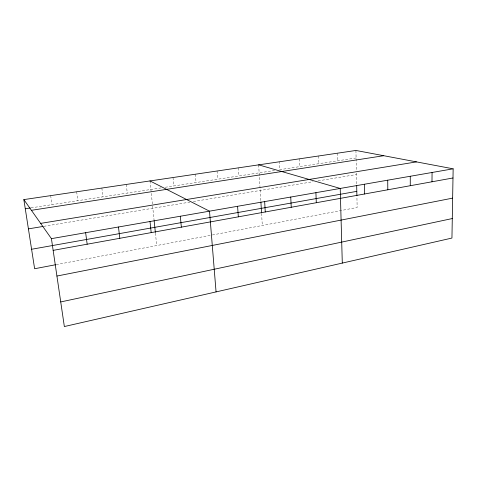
<?xml version="1.0" encoding="UTF-8"?>
<svg xmlns="http://www.w3.org/2000/svg" width="477" height="477" viewBox="0 0 477 477"><rect width="100%" height="100%" fill="white"/><g stroke="black" fill="none" stroke-linecap="round" stroke-linejoin="round"><path stroke-width="0.36" stroke-dasharray="2.38 1.79" d="M56.226 264.634L211.651 235.107M212.378 234.97L357.148 207.471L356.915 196.482M43.836 226.319L189.798 202.135M193.358 201.544L313.109 181.701M318.093 180.878L356.45 174.522M31.053 207.859L161.625 187.819M165.209 187.27L274.508 170.492M356.098 157.97L279.623 169.705L279.218 161.81M50.675 195.63L51.981 204.651M76.666 191.784L77.858 200.68M101.857 188.057L102.943 196.828M126.292 184.438L127.276 193.09M149.993 180.932L152.539 205.366M152.61 206.088L154.059 219.986M155.43 233.152L156.718 245.542M173.002 177.527L173.801 185.952M195.349 174.224L196.059 182.536M217.053 171.01L217.685 179.215M238.154 167.886L238.709 175.989M258.665 164.851L260.853 201.205M261.581 213.356L262.308 225.484M299.192 158.859L299.538 166.652M318.63 155.979L318.904 163.677M337.537 153.183L337.752 160.785M355.937 150.458L356.355 170.206M356.42 173.085L356.665 184.766"/><path stroke-width="0.72" d="M410.268 185.714L410.274 176.269M431.983 181.785L432.067 172.483M453.15 168.816L451.946 238.053L64.347 326.542L51.427 238.649L23.85 199.601L355.937 150.458L453.15 168.816L51.427 238.649M60.728 301.935L452.285 218.549M56.924 276.046L452.637 198.128M55.505 264.765L34.624 268.736L23.85 199.601M53.15 250.365L452.989 177.981M31.589 249.262L356.808 191.349M28.411 228.871L43.103 226.438M40.646 223.385L416.481 161.894M31.416 210.315L383.741 155.711M25.275 208.747L30.325 207.972M258.665 164.851L340.214 188.451L342.295 263.083M149.993 180.932L209.504 211.168L216.063 291.906M85.639 232.704L87.166 244.206M118.469 226.992L119.816 238.297M150.011 221.513L151.185 232.615M154.137 220.72L155.353 232.424M180.336 216.242L181.349 227.159M237.594 206.291L238.327 216.844M260.895 201.92L261.539 212.641M264.657 201.586L265.266 211.967M290.743 197.049L291.232 207.262M315.917 192.672L316.293 202.725M356.683 185.499L356.897 195.749M364.386 184.247L364.559 193.99M387.723 180.193L387.807 189.78"/></g></svg>
